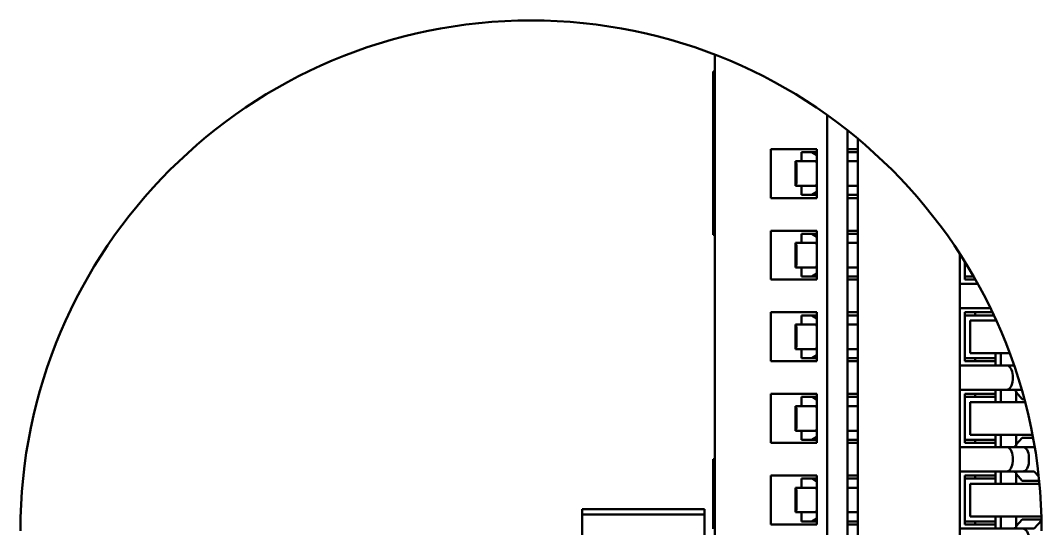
# Model space of a CAD drawing. Header units: millimetres. Extents: x 3100 to 5091, y 868 to 1900.
# Drawn here: x 3340.34 to 3350.34, y 1457.42 to 1462.4 of the extents above; entities that cross this region are included whole.
import ezdxf

# ---------------------------------------------------------------- set-up
doc = ezdxf.new("R2010")
doc.units = ezdxf.units.MM
doc.header["$LTSCALE"] = 1.8
doc.layers.add('외형선(ISO)', color=7, linetype='Continuous', lineweight=50)

msp = doc.modelspace()

# ---------------------------------------------------------------- linework, layer by layer
at = {"layer": '외형선(ISO)'}
for p, q in [((3347.14, 1456.127), (3347.14, 1462.061)), ((3347.125, 1461.696), (3347.125, 1461.896)), ((3347.14, 1461.896), (3347.125, 1461.896)), ((3347.125, 1460.496), (3347.125, 1461.696)), ((3348.24, 1453.596), (3348.24, 1461.47)), ((3348.44, 1453.596), (3348.44, 1461.319)), ((3348.54, 1418.555), (3348.54, 1461.238)), ((3348.14, 1461.136), (3347.69, 1461.136)), ((3347.69, 1460.656), (3347.69, 1461.136)), ((3347.99, 1461.106), (3347.993, 1461.106)), ((3347.99, 1461.016), (3347.99, 1461.106)), ((3348.089, 1461.106), (3347.993, 1461.106)), ((3348.14, 1461.106), (3348.089, 1461.106)), ((3348.089, 1461.106), (3348.139, 1461.076)), ((3348.14, 1461.136), (3348.14, 1460.656)), ((3348.44, 1461.136), (3348.54, 1461.136)), ((3348.532, 1461.106), (3348.44, 1461.106)), ((3348.54, 1461.106), (3348.532, 1461.106)), ((3347.929, 1461.016), (3347.93, 1461.016)), ((3347.929, 1460.776), (3347.929, 1461.016)), ((3347.934, 1461.016), (3347.93, 1461.016)), ((3348.133, 1461.016), (3347.934, 1461.016)), ((3348.14, 1461.016), (3348.133, 1461.016)), ((3348.139, 1461.076), (3348.14, 1461.076)), ((3348.139, 1461.076), (3348.14, 1461.075)), ((3348.54, 1461.016), (3348.44, 1461.016)), ((3347.941, 1460.876), (3347.941, 1460.916)), ((3347.93, 1460.776), (3347.929, 1460.776)), ((3347.93, 1460.776), (3347.934, 1460.776)), ((3347.934, 1460.776), (3348.133, 1460.776)), ((3347.99, 1460.686), (3347.99, 1460.776)), ((3348.139, 1460.716), (3348.089, 1460.686)), ((3348.133, 1460.776), (3348.14, 1460.776)), ((3348.14, 1460.718), (3348.139, 1460.716)), ((3348.139, 1460.716), (3348.14, 1460.716)), ((3348.44, 1460.776), (3348.54, 1460.776)), ((3348.14, 1460.656), (3347.69, 1460.656)), ((3347.993, 1460.686), (3347.99, 1460.686)), ((3347.993, 1460.686), (3348.089, 1460.686)), ((3348.089, 1460.686), (3348.14, 1460.686)), ((3348.44, 1460.686), (3348.532, 1460.686)), ((3348.44, 1460.656), (3348.54, 1460.656)), ((3348.532, 1460.686), (3348.54, 1460.686)), ((3347.125, 1460.296), (3347.125, 1460.496)), ((3348.14, 1460.336), (3347.69, 1460.336)), ((3347.69, 1459.856), (3347.69, 1460.336)), ((3347.99, 1460.306), (3347.993, 1460.306)), ((3347.99, 1460.216), (3347.99, 1460.306)), ((3348.089, 1460.306), (3347.993, 1460.306)), ((3348.089, 1460.306), (3348.139, 1460.276)), ((3348.14, 1460.306), (3348.089, 1460.306)), ((3348.14, 1460.336), (3348.14, 1459.856)), ((3348.44, 1460.336), (3348.54, 1460.336)), ((3348.532, 1460.306), (3348.44, 1460.306)), ((3348.54, 1460.306), (3348.532, 1460.306)), ((3347.14, 1460.296), (3347.125, 1460.296)), ((3347.929, 1460.216), (3347.93, 1460.216)), ((3347.929, 1459.976), (3347.929, 1460.216)), ((3347.934, 1460.216), (3347.93, 1460.216)), ((3348.133, 1460.216), (3347.934, 1460.216)), ((3348.14, 1460.216), (3348.133, 1460.216)), ((3348.139, 1460.276), (3348.14, 1460.275)), ((3348.139, 1460.276), (3348.14, 1460.276)), ((3348.54, 1460.216), (3348.44, 1460.216)), ((3347.941, 1460.076), (3347.941, 1460.116)), ((3349.54, 1460.109), (3349.54, 1419.684)), ((3349.59, 1459.856), (3349.59, 1460.03)), ((3347.93, 1459.976), (3347.929, 1459.976)), ((3347.93, 1459.976), (3347.934, 1459.976)), ((3347.934, 1459.976), (3348.133, 1459.976)), ((3347.99, 1459.886), (3347.99, 1459.976)), ((3348.139, 1459.916), (3348.089, 1459.886)), ((3348.133, 1459.976), (3348.14, 1459.976)), ((3348.14, 1459.918), (3348.139, 1459.916)), ((3348.139, 1459.916), (3348.14, 1459.916)), ((3348.44, 1459.976), (3348.54, 1459.976)), ((3349.64, 1459.936), (3349.64, 1459.948)), ((3349.64, 1459.936), (3349.647, 1459.936)), ((3348.14, 1459.856), (3347.69, 1459.856)), ((3347.993, 1459.886), (3347.99, 1459.886)), ((3347.993, 1459.886), (3348.089, 1459.886)), ((3348.089, 1459.886), (3348.14, 1459.886)), ((3348.44, 1459.886), (3348.532, 1459.886)), ((3348.44, 1459.856), (3348.54, 1459.856)), ((3348.532, 1459.886), (3348.54, 1459.886)), ((3349.715, 1459.816), (3349.54, 1459.816)), ((3349.676, 1459.886), (3349.59, 1459.886)), ((3349.59, 1459.856), (3349.693, 1459.856)), ((3349.69, 1459.862), (3349.69, 1459.856)), ((3348.14, 1459.536), (3347.69, 1459.536)), ((3347.69, 1459.056), (3347.69, 1459.536)), ((3347.99, 1459.506), (3347.993, 1459.506)), ((3347.99, 1459.416), (3347.99, 1459.506)), ((3348.089, 1459.506), (3347.993, 1459.506)), ((3348.089, 1459.506), (3348.139, 1459.476)), ((3348.14, 1459.506), (3348.089, 1459.506)), ((3348.14, 1459.536), (3348.14, 1459.056)), ((3348.44, 1459.536), (3348.54, 1459.536)), ((3348.532, 1459.506), (3348.44, 1459.506)), ((3348.54, 1459.506), (3348.532, 1459.506)), ((3349.54, 1459.576), (3349.84, 1459.576)), ((3349.59, 1459.056), (3349.59, 1459.536)), ((3349.59, 1459.536), (3349.859, 1459.536)), ((3349.59, 1459.506), (3349.873, 1459.506)), ((3349.69, 1459.536), (3349.69, 1459.506)), ((3347.929, 1459.416), (3347.93, 1459.416)), ((3347.929, 1459.176), (3347.929, 1459.416)), ((3347.934, 1459.416), (3347.93, 1459.416)), ((3348.133, 1459.416), (3347.934, 1459.416)), ((3348.14, 1459.416), (3348.133, 1459.416)), ((3348.139, 1459.476), (3348.14, 1459.475)), ((3348.139, 1459.476), (3348.14, 1459.476)), ((3348.54, 1459.416), (3348.44, 1459.416)), ((3349.896, 1459.456), (3349.64, 1459.456)), ((3349.64, 1459.136), (3349.64, 1459.456)), ((3349.89, 1459.469), (3349.89, 1459.456)), ((3347.941, 1459.276), (3347.941, 1459.316)), ((3347.93, 1459.176), (3347.929, 1459.176)), ((3347.93, 1459.176), (3347.934, 1459.176)), ((3347.934, 1459.176), (3348.133, 1459.176)), ((3347.99, 1459.086), (3347.99, 1459.176)), ((3348.139, 1459.116), (3348.089, 1459.086)), ((3348.133, 1459.176), (3348.14, 1459.176)), ((3348.14, 1459.118), (3348.139, 1459.116)), ((3348.139, 1459.116), (3348.14, 1459.116)), ((3348.44, 1459.176), (3348.54, 1459.176)), ((3349.64, 1459.136), (3350.028, 1459.136)), ((3349.89, 1459.136), (3349.89, 1459.016)), ((3349.94, 1459.136), (3349.94, 1459.016)), ((3348.14, 1459.056), (3347.69, 1459.056)), ((3347.993, 1459.086), (3347.99, 1459.086)), ((3347.993, 1459.086), (3348.089, 1459.086)), ((3348.089, 1459.086), (3348.14, 1459.086)), ((3348.44, 1459.086), (3348.532, 1459.086)), ((3348.44, 1459.056), (3348.54, 1459.056)), ((3348.532, 1459.086), (3348.54, 1459.086)), ((3349.996, 1459.016), (3349.54, 1459.016)), ((3349.89, 1459.086), (3349.59, 1459.086)), ((3349.59, 1459.056), (3349.89, 1459.056)), ((3349.69, 1459.084), (3349.69, 1459.056)), ((3350.07, 1459.016), (3349.996, 1459.016)), ((3350.07, 1459.019), (3350.068, 1459.016)), ((3350.058, 1458.916), (3350.058, 1458.876)), ((3348.14, 1458.736), (3347.69, 1458.736)), ((3347.69, 1458.256), (3347.69, 1458.736)), ((3347.99, 1458.706), (3347.993, 1458.706)), ((3347.99, 1458.616), (3347.99, 1458.706)), ((3348.089, 1458.706), (3347.993, 1458.706)), ((3348.089, 1458.706), (3348.139, 1458.676)), ((3348.14, 1458.706), (3348.089, 1458.706)), ((3348.14, 1458.736), (3348.14, 1458.256)), ((3348.44, 1458.736), (3348.54, 1458.736)), ((3348.532, 1458.706), (3348.44, 1458.706)), ((3348.54, 1458.706), (3348.532, 1458.706)), ((3349.54, 1458.776), (3349.996, 1458.776)), ((3349.59, 1458.256), (3349.59, 1458.736)), ((3349.59, 1458.736), (3349.89, 1458.736)), ((3349.59, 1458.706), (3349.89, 1458.706)), ((3349.69, 1458.736), (3349.69, 1458.706)), ((3349.89, 1458.776), (3349.89, 1458.656)), ((3349.94, 1458.776), (3349.94, 1458.656)), ((3349.996, 1458.776), (3350.146, 1458.776)), ((3350.068, 1458.776), (3350.072, 1458.772)), ((3350.09, 1458.769), (3350.072, 1458.772)), ((3350.09, 1458.769), (3350.09, 1458.656)), ((3350.09, 1458.752), (3350.151, 1458.686)), ((3347.929, 1458.616), (3347.93, 1458.616)), ((3347.929, 1458.376), (3347.929, 1458.616)), ((3347.934, 1458.616), (3347.93, 1458.616)), ((3348.133, 1458.616), (3347.934, 1458.616)), ((3348.14, 1458.616), (3348.133, 1458.616)), ((3348.139, 1458.676), (3348.14, 1458.675)), ((3348.139, 1458.676), (3348.14, 1458.676)), ((3348.54, 1458.616), (3348.44, 1458.616)), ((3350.179, 1458.656), (3349.64, 1458.656)), ((3349.64, 1458.336), (3349.64, 1458.656)), ((3350.151, 1458.686), (3350.171, 1458.686)), ((3347.941, 1458.476), (3347.941, 1458.516)), ((3347.93, 1458.376), (3347.929, 1458.376)), ((3347.93, 1458.376), (3347.934, 1458.376)), ((3347.934, 1458.376), (3348.133, 1458.376)), ((3347.99, 1458.286), (3347.99, 1458.376)), ((3348.139, 1458.316), (3348.089, 1458.286)), ((3348.133, 1458.376), (3348.14, 1458.376)), ((3348.14, 1458.318), (3348.139, 1458.316)), ((3348.139, 1458.316), (3348.14, 1458.316)), ((3348.44, 1458.376), (3348.54, 1458.376)), ((3349.64, 1458.336), (3350.251, 1458.336)), ((3349.89, 1458.336), (3349.89, 1458.216)), ((3349.94, 1458.336), (3349.94, 1458.216)), ((3350.09, 1458.336), (3350.09, 1458.224)), ((3350.151, 1458.306), (3350.09, 1458.241)), ((3350.257, 1458.306), (3350.151, 1458.306)), ((3348.14, 1458.256), (3347.69, 1458.256)), ((3347.993, 1458.286), (3347.99, 1458.286)), ((3347.993, 1458.286), (3348.089, 1458.286)), ((3348.089, 1458.286), (3348.14, 1458.286)), ((3348.44, 1458.286), (3348.532, 1458.286)), ((3348.44, 1458.256), (3348.54, 1458.256)), ((3348.532, 1458.286), (3348.54, 1458.286)), ((3349.996, 1458.216), (3349.54, 1458.216)), ((3349.89, 1458.286), (3349.59, 1458.286)), ((3349.59, 1458.256), (3349.89, 1458.256)), ((3349.69, 1458.284), (3349.69, 1458.256)), ((3350.154, 1458.216), (3349.996, 1458.216)), ((3350.072, 1458.221), (3350.068, 1458.216)), ((3350.09, 1458.224), (3350.072, 1458.221)), ((3350.154, 1458.216), (3350.257, 1458.216)), ((3350.257, 1458.216), (3350.266, 1458.216)), ((3350.266, 1458.216), (3350.272, 1458.222)), ((3350.058, 1458.116), (3350.058, 1458.076)), ((3350.215, 1458.116), (3350.215, 1458.076)), ((3347.14, 1458.096), (3347.125, 1458.096)), ((3347.125, 1458.096), (3347.125, 1458.028)), ((3347.14, 1458.028), (3347.125, 1458.028)), ((3347.125, 1458.028), (3347.125, 1457.926)), ((3347.14, 1457.926), (3347.125, 1457.926)), ((3347.125, 1457.926), (3347.125, 1457.756)), ((3348.14, 1457.936), (3347.69, 1457.936)), ((3347.69, 1457.456), (3347.69, 1457.936)), ((3347.99, 1457.906), (3347.993, 1457.906)), ((3347.99, 1457.816), (3347.99, 1457.906)), ((3348.089, 1457.906), (3347.993, 1457.906)), ((3348.089, 1457.906), (3348.139, 1457.876)), ((3348.14, 1457.906), (3348.089, 1457.906)), ((3348.14, 1457.936), (3348.14, 1457.456)), ((3348.44, 1457.936), (3348.54, 1457.936)), ((3348.532, 1457.906), (3348.44, 1457.906)), ((3348.54, 1457.906), (3348.532, 1457.906)), ((3349.54, 1457.976), (3349.996, 1457.976)), ((3349.59, 1457.456), (3349.59, 1457.936)), ((3349.59, 1457.936), (3349.89, 1457.936)), ((3349.59, 1457.906), (3349.89, 1457.906)), ((3349.69, 1457.936), (3349.69, 1457.906)), ((3349.89, 1457.976), (3349.89, 1457.856)), ((3349.94, 1457.976), (3349.94, 1457.856)), ((3349.996, 1457.976), (3350.154, 1457.976)), ((3350.068, 1457.976), (3350.072, 1457.972)), ((3350.09, 1457.969), (3350.072, 1457.972)), ((3350.09, 1457.969), (3350.09, 1457.856)), ((3350.09, 1457.952), (3350.151, 1457.886)), ((3350.257, 1457.976), (3350.154, 1457.976)), ((3350.257, 1457.976), (3350.266, 1457.976)), ((3350.312, 1457.928), (3350.266, 1457.976)), ((3347.929, 1457.816), (3347.93, 1457.816)), ((3347.929, 1457.576), (3347.929, 1457.816)), ((3347.934, 1457.816), (3347.93, 1457.816)), ((3348.133, 1457.816), (3347.934, 1457.816)), ((3348.14, 1457.816), (3348.133, 1457.816)), ((3348.139, 1457.876), (3348.14, 1457.875)), ((3348.139, 1457.876), (3348.14, 1457.876)), ((3348.54, 1457.816), (3348.44, 1457.816)), ((3350.319, 1457.856), (3349.64, 1457.856)), ((3349.64, 1457.536), (3349.64, 1457.856)), ((3350.151, 1457.886), (3350.316, 1457.886)), ((3347.14, 1457.756), (3347.125, 1457.756)), ((3347.125, 1457.756), (3347.125, 1457.585)), ((3347.941, 1457.676), (3347.941, 1457.716)), ((3347.04, 1457.606), (3345.84, 1457.606)), ((3345.84, 1457.553), (3345.84, 1457.606)), ((3347.04, 1457.553), (3347.04, 1457.606)), ((3347.04, 1457.553), (3345.84, 1457.553)), ((3345.84, 1457.553), (3345.84, 1454.15)), ((3347.04, 1457.553), (3347.04, 1454.15)), ((3347.14, 1457.585), (3347.125, 1457.585)), ((3347.125, 1457.415), (3347.125, 1457.585)), ((3347.93, 1457.576), (3347.929, 1457.576)), ((3347.93, 1457.576), (3347.934, 1457.576)), ((3347.934, 1457.576), (3348.133, 1457.576)), ((3347.99, 1457.486), (3347.99, 1457.576)), ((3348.139, 1457.516), (3348.089, 1457.486)), ((3348.133, 1457.576), (3348.14, 1457.576)), ((3348.14, 1457.518), (3348.139, 1457.516)), ((3348.139, 1457.516), (3348.14, 1457.516)), ((3348.44, 1457.576), (3348.54, 1457.576)), ((3349.64, 1457.536), (3350.338, 1457.536)), ((3349.89, 1457.536), (3349.89, 1457.416)), ((3349.94, 1457.536), (3349.94, 1457.416)), ((3350.09, 1457.536), (3350.09, 1457.424)), ((3350.151, 1457.506), (3350.09, 1457.441)), ((3350.339, 1457.506), (3350.151, 1457.506)), ((3348.14, 1457.456), (3347.69, 1457.456)), ((3347.993, 1457.486), (3347.99, 1457.486)), ((3347.993, 1457.486), (3348.089, 1457.486)), ((3348.089, 1457.486), (3348.14, 1457.486)), ((3348.44, 1457.486), (3348.532, 1457.486)), ((3348.44, 1457.456), (3348.54, 1457.456)), ((3348.532, 1457.486), (3348.54, 1457.486)), ((3349.996, 1457.416), (3349.54, 1457.416)), ((3349.89, 1457.486), (3349.59, 1457.486)), ((3349.59, 1457.456), (3349.89, 1457.456)), ((3349.69, 1457.484), (3349.69, 1457.456)), ((3350.154, 1457.416), (3349.996, 1457.416)), ((3350.072, 1457.421), (3350.068, 1457.416)), ((3350.09, 1457.424), (3350.072, 1457.421)), ((3350.154, 1457.416), (3350.257, 1457.416)), ((3350.257, 1457.416), (3350.266, 1457.416)), ((3350.266, 1457.416), (3350.339, 1457.495))]:
    msp.add_line(p, q, dxfattribs=at)
msp.add_arc((3345.34, 1457.396), 5, 0, 180, dxfattribs=at)
for centre, major_axis, ratio, start_param, end_param in [((3347.934, 1460.916), (0, 0.1), 0.069756, 4.712389, 6.283185), ((3348.133, 1460.916), (0, 0.1), 0.069756, 4.712389, 6.283185), ((3347.934, 1460.876), (0, -0.1), 0.069756, 0, 1.570796), ((3348.133, 1460.876), (0, -0.1), 0.069756, 0, 1.570796), ((3347.934, 1460.116), (0, 0.1), 0.069756, 4.712389, 6.283185), ((3348.133, 1460.116), (0, 0.1), 0.069756, 4.712389, 6.283185), ((3347.934, 1460.076), (0, -0.1), 0.069756, 0, 1.570796), ((3348.133, 1460.076), (0, -0.1), 0.069756, 0, 1.570796), ((3347.934, 1459.316), (0, 0.1), 0.069756, 4.712389, 6.283185), ((3348.133, 1459.316), (0, 0.1), 0.069756, 4.712389, 6.283185), ((3347.934, 1459.276), (0, -0.1), 0.069756, 0, 1.570796), ((3348.133, 1459.276), (0, -0.1), 0.069756, 0, 1.570796), ((3349.996, 1458.916), (0, 0.1), 0.615661, 4.712389, 6.283185), ((3349.996, 1458.876), (0, -0.1), 0.615661, 0, 1.570796), ((3347.934, 1458.516), (0, 0.1), 0.069756, 4.712389, 6.283185), ((3348.133, 1458.516), (0, 0.1), 0.069756, 4.712389, 6.283185), ((3347.934, 1458.476), (0, -0.1), 0.069756, 0, 1.570796), ((3348.133, 1458.476), (0, -0.1), 0.069756, 0, 1.570796), ((3349.996, 1458.116), (0, 0.1), 0.615661, 4.712389, 6.283185), ((3350.154, 1458.116), (0, 0.1), 0.615661, 4.712389, 6.283185), ((3349.996, 1458.076), (0, -0.1), 0.615661, 0, 1.570796), ((3350.154, 1458.076), (0, -0.1), 0.615661, 0, 1.570796), ((3347.934, 1457.716), (0, 0.1), 0.069756, 4.712389, 6.283185), ((3348.133, 1457.716), (0, 0.1), 0.069756, 4.712389, 6.283185), ((3347.934, 1457.676), (0, -0.1), 0.069756, 0, 1.570796), ((3348.133, 1457.676), (0, -0.1), 0.069756, 0, 1.570796), ((3350.154, 1457.316), (0, 0.1), 0.615661, 4.712389, 6.283185)]:
    msp.add_ellipse(centre, major_axis=major_axis, ratio=ratio, start_param=start_param, end_param=end_param, dxfattribs=at)

doc.saveas('drawing.dxf')
